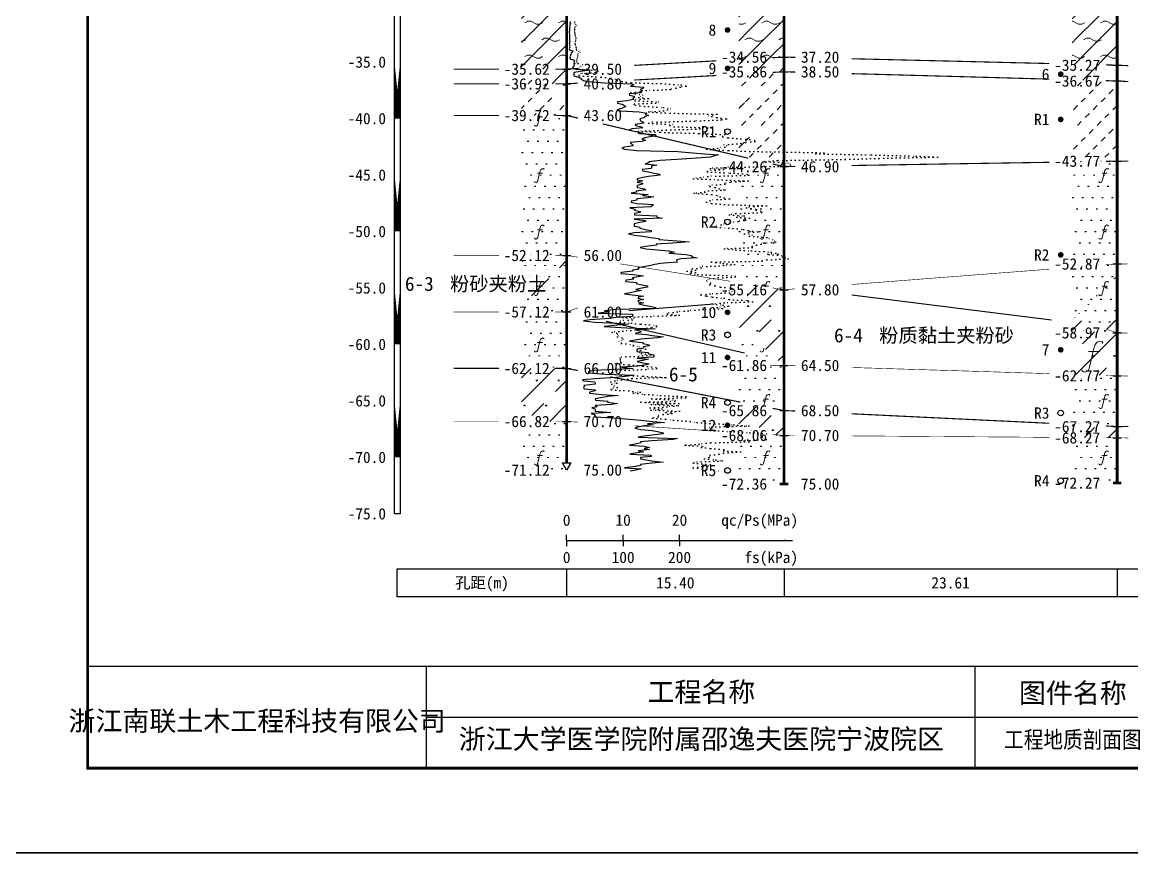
# Model space of a CAD drawing. Extents: x -37 to 3540, y -1485 to 297.
# Drawn here: x 1737.1 to 1933.7, y 0 to 147.1 of the extents above; entities that cross this region are included whole.
import ezdxf
from ezdxf.enums import TextEntityAlignment as Align

# ---------------------------------------------------------------- set-up
doc = ezdxf.new("R2010")
doc.units = 0
doc.linetypes.add('DOT', pattern=[6.35, 0, -6.35])
doc.layers.get('0').update_dxf_attribs({"linetype": 'CONTINUOUS'})
for name, color, linetype in [('CURVE', 200, 'CONTINUOUS'), ('FRAME', 7, 'CONTINUOUS'), ('HOLE', 41, 'CONTINUOUS'), ('RULER', 7, 'CONTINUOUS'), ('SAMPLE', 1, 'CONTINUOUS'), ('STRATUM', 241, 'CONTINUOUS')]:
    doc.layers.add(name, color=color, linetype=linetype)
doc.layers.add('HATCH', color=7, linetype='CONTINUOUS', lineweight=13)
doc.styles.add('ST', font='')
doc.styles.get('ST').set_extended_font_data('SimSun')
pattern_1 = [(45, (1728.7487, 0), (-2.12132, 2.12132), [10, 0]), (26.565, (1729.8228, -0.2536), (5.999823, 5.999812), [0.567, -12.849]), (0, (1729.256, -0.2536), (0, 6), [0.567, -5.433]), (26.565, (1727.1674, 0), (5.999823, 5.999812), [0.567, -12.849]), (0, (1727.6745, 0.2536), (0, 6), [0.567, -5.433]), (153.435, (1729.2558, -0.2536), (-5.999818, -5e-06), [1.134, -12.2826]), (26.565, (1732.8228, 2.7464), (5.999823, 5.999812), [0.567, -12.849]), (0, (1732.256, 2.7464), (0, 6), [0.567, -5.433]), (26.565, (1730.1674, 3), (5.999823, 5.999812), [0.567, -12.849]), (0, (1730.6745, 3.2536), (0, 6), [0.567, -5.433]), (153.435, (1732.2558, 2.7464), (-5.999818, -5e-06), [1.134, -12.2826])]
pattern_2 = [(45, (1728.7487, 0), (-4.24264, 4.24264), [10, 0]), (45, (1729.8097, -3.182), (-2.12132, 6.36396), [3, -3])]
pattern_3 = [(45, (1728.7487, 0), (-6e-07, 6.99998), [0.9473, -8.9522]), (45, (1730.1487, 1.4), (-6e-07, 6.99998), [0.9869, -8.9126]), (45, (1731.5487, 2.8), (-6e-07, 6.99998), [1.06018, -8.83931]), (45, (1732.9487, 4.2), (-6e-07, 6.99998), [0.94918, -8.95032]), (45, (1734.3487, 5.6), (-6e-07, 6.99998), [1.0365, -8.863]), (45, (1732.2487, 0), (-6e-07, 6.99998), [1.01335, -8.88615]), (45, (1733.6487, 1.4), (-6e-07, 6.99998), [1.07896, -12.12037]), (45, (1735.0487, 2.8), (-6e-07, 6.99998), [0.99882, -8.90067]), (45, (1729.4487, 4.2), (-4e-07, 6.99998), [1.05533, -8.84416]), (45, (1730.8487, 5.6), (-4e-07, 6.99998), [1.0365, -8.863])]
pattern_4 = [(82.875, (1727.914, -1.206), (0.000369, 10.0001764), [0.0893, -80.5337]), (143.13, (1728.015, -1.2818), (-29.999964, 20.000054), [0.12627, -49.87373]), (172.875, (1728.1923, -1.304), (-70.0002457, 9.9996603), [0.17857, -80.44443]), (206.565, (1728.3707, -1.2147), (-9.999705, -9.99969), [0.19954, -22.16046]), (243.435, (1728.46, -1.0363), (9e-06, -9.9997), [0.19954, -22.16146]), (255.964, (1728.5493, -0.679), (-0.0002, -9.999501), [0.36813, -40.86287]), (255.964, (1728.8593, 0.561), (-0.0002, -9.999501), [1.27838, -39.95262]), (255.964, (1728.9278, 0.835), (-0.0002, -9.999501), [0.28235, -40.94865]), (216.87, (1729.118, 1.0892), (-9.999982, -10.000018), [0.12627, -49.87373]), (243.435, (1729.017, 1.0135), (9e-06, -9.9997), [0.19954, -22.16146]), (206.565, (1729.2965, 1.1785), (-9.999705, -9.99969), [0.19954, -22.16046]), (172.875, (1729.4737, 1.1563), (-70.0002457, 9.9996603), [0.17857, -80.44443]), (143.13, (1729.5747, 1.0806), (-29.999964, 20.000054), [0.12627, -49.87373]), (82.875, (1729.5636, 0.992), (0.000369, 10.0001764), [0.0893, -80.5337]), (0, (1728.419, 0.34), (0, 10), [0.89286, -9.10714]), (0, (1728.7737, 0), (1, 2), [0, -1.75]), (0, (1728.7487, 0.025), (1, 2), [0, -1.75]), (0, (1728.7487, 0), (1, 2), [0, -1.75]), (0, (1728.7237, 0), (1, 2), [0, -1.75]), (0, (1728.7487, -0.025), (1, 2), [0, -1.75])]
pattern_5 = [(45, (1728.749, 0), (-2e-06, 15.39996), [4.3383, -17.4406]), (45, (1734.937, 6.223), (-2e-06, 15.39996), [4.3861, -17.3928]), (45, (1739.897, 11.181), (-2e-06, 15.39996), [3.9899, -17.7889]), (26.565, (1728.749, 7.7), (15.4, 15.4), [0.2123, -34.22315]), (36.8699, (1730.2887, 9.24), (15.4, 15.4), [0.43504, -76.56496]), (315, (1736.449, 15.347), (15.39996, 3e-06), [0.0727, -21.7062]), (26.565, (1736.449, 0), (15.4, 15.4), [0.31845, -34.117]), (26.565, (1737.989, 1.54), (15.4, 15.4), [0.2316, -34.2038]), (90, (1738.759, 2.31), (-15.4, -1e-06), [0.0633, -15.3367]), (26.565, (1739.529, 3.08), (15.4, 15.4), [0.2002, -68.6707]), (36.8699, (1741.0687, 4.62), (15.4, 15.4), [0.2435, -76.7565]), (45, (1742.609, 6.16), (-5e-07, 15.39996), [0.24, -21.5388]), (315, (1743.96, 7.805), (15.39996, 3e-06), [0.0727, -21.7062]), (36.8699, (1731.8287, 10.78), (15.4, 15.4), [0.2249, -76.7751]), (53.1301, (1733.3687, 12.32), (30.8, 46.2), [0.29564, -76.70436]), (53.1301, (1734.9087, 13.86), (30.8, 46.2), [0.27774, -76.72226])]
pattern_6 = [(82.875, (1726.9125, -2.6533), (0.000812, 22.000388), [0.1964, -177.1742]), (143.13, (1727.1348, -2.82), (-65.99992, 44.00012), [0.2778, -109.7222]), (172.875, (1727.5246, -2.8687), (-154.00054, 21.999253), [0.3929, -176.9777]), (206.565, (1727.917, -2.672), (-21.99935, -21.9993), [0.439, -48.753]), (243.435, (1728.114, -2.28), (2e-05, -21.99933), [0.439, -48.7552]), (255.964, (1728.31, -1.494), (-0.00044, -21.9989), [0.8099, -89.8983]), (255.964, (1728.992, 1.2344), (-0.00044, -21.9989), [2.8124, -87.8958]), (255.964, (1729.1427, 1.837), (-0.00044, -21.9989), [0.6212, -90.087]), (216.87, (1729.5613, 2.3963), (-21.99996, -22.00004), [0.2778, -109.7222]), (243.435, (1729.339, 2.23), (2e-05, -21.99933), [0.439, -48.7552]), (206.565, (1729.954, 2.593), (-21.99935, -21.9993), [0.439, -48.753]), (172.875, (1730.3437, 2.544), (-154.00054, 21.999253), [0.3929, -176.9777]), (143.13, (1730.566, 2.3772), (-65.99992, 44.00012), [0.2778, -109.7222]), (82.875, (1730.5416, 2.1823), (0.000812, 22.000388), [0.1964, -177.1742]), (0, (1728.023, 0.748), (0, 22), [1.9643, -20.0357]), (0, (1728.8037, 0), (2.2, 4.4), [0, -3.85]), (0, (1728.7487, 0.055), (2.2, 4.4), [0, -3.85]), (0, (1728.7487, 0), (2.2, 4.4), [0, -3.85]), (0, (1728.6937, 0), (2.2, 4.4), [0, -3.85]), (0, (1728.7487, -0.055), (2.2, 4.4), [0, -3.85])]

# ---------------------------------------------------------------- blocks, each defined once
blk = doc.blocks.new('图签_A3长')
for p, q in [((0, 18), (-380, 18)), ((-380, 18), (-380, 0)), ((-320, 0), (-320, 18)), ((-222.82, 0), (-222.82, 18)), ((-320, 9), (0, 9)), ((-380, 0), (0, 0))]:
    blk.add_line(p, q)
at = {"style": 'ST'}
for s, p in [('工程名称', (-271.3, 13.5)), ('图件名称', (-205.49, 13.3))]:
    blk.add_text(s, height=3.5, dxfattribs=at).set_placement(p, align=Align.MIDDLE_CENTER)
for tag, p in [('01＿单位名称', (-349.98, 8.36)), ('02＿工程名称', (-271.3, 5.16)), ('04＿工程编号', (-176.51, 4.65)), ('05＿日期', (-35.59, 4.65)), ('06＿图号', (-11.16, 4.91))]:
    blk.add_attdef(tag, text='', height=3.5, dxfattribs=at).set_placement(p, align=Align.MIDDLE_CENTER)
at = {"style": 'ST', "width": 0.85}
blk.add_attdef('03＿图件名称', text='', height=3, dxfattribs=at).set_placement((-205.49, 5.05), align=Align.MIDDLE_CENTER)
blk = doc.blocks.new('Arrow')
for points in [[(-3.984779, 0.348623), (0, 0), (-3.189535, 0)], [(-3.189535, 0), (0, 0), (-3.984779, -0.348623)]]:
    blk.add_solid(points)
blk = doc.blocks.new('SampleSoilUndisturbed')
at = {"const_width": 0.5}
blk.add_lwpolyline([(-0.25, 0, 1), (0.25, 0, 1)], format="xyb", close=True, dxfattribs=at)
blk = doc.blocks.new('SampleSoilDisturbed')
blk.add_circle((0, 0), 0.5)

msp = doc.modelspace()

# ---------------------------------------------------------------- hatches: boundary and pattern name
at = {"layer": 'HATCH'}
h = msp.add_hatch(dxfattribs=at)
h.set_pattern_fill('YNNT', color=251, style=0)
h.set_pattern_definition(pattern_1)
h.paths.add_polyline_path([(1931.11, 151.89), (1923.11, 151.68), (1923.11, 139.69), (1931.11, 139.49)])
h.paths.add_polyline_path([(1919.04, 138), (1928.6, 138), (1928.6, 140.94), (1919.04, 140.94)], flags=9)
h.paths.add_polyline_path([(1919.04, 150.4), (1928.6, 150.4), (1928.6, 153.34), (1919.04, 153.34)], flags=9)
h = msp.add_hatch(dxfattribs=at)
h.set_pattern_fill('YNNT', color=251, style=0)
h.set_pattern_definition(pattern_1)
h.paths.add_polyline_path([(1872.09, 150.32), (1864.09, 150.05), (1864.09, 140.48), (1872.09, 140.92)])
h.paths.add_polyline_path([(1860.02, 139.43), (1869.58, 139.43), (1869.58, 142.37), (1860.02, 142.37)], flags=9)
h.paths.add_polyline_path([(1860.02, 148.83), (1869.58, 148.83), (1869.58, 151.77), (1860.02, 151.77)], flags=9)
h = msp.add_hatch(dxfattribs=at)
h.set_pattern_fill('YNNT', color=251, style=0)
h.set_pattern_definition(pattern_1)
h.paths.add_polyline_path([(1833.59, 149), (1825.59, 149), (1825.59, 138.79), (1833.59, 138.79)])
h.paths.add_polyline_path([(1821.52, 137.31), (1831.08, 137.31), (1831.08, 140.24), (1821.52, 140.24)], flags=9)
h.paths.add_polyline_path([(1821.52, 147.51), (1831.08, 147.51), (1831.08, 150.44), (1821.52, 150.44)], flags=9)
h = msp.add_hatch(dxfattribs=at)
h.set_pattern_fill('FZNT', color=32, style=0)
h.set_pattern_definition(pattern_2)
h.paths.add_polyline_path([(1872.09, 140.92), (1864.09, 140.48), (1864.09, 137.88), (1872.09, 138.32)])
h.paths.add_polyline_path([(1860.02, 136.83), (1869.58, 136.83), (1869.58, 139.77), (1860.02, 139.77)], flags=9)
h.paths.add_polyline_path([(1860.02, 139.43), (1869.58, 139.43), (1869.58, 142.37), (1860.02, 142.37)], flags=9)
h = msp.add_hatch(dxfattribs=at)
h.set_pattern_fill('FZNT', color=32, style=0)
h.set_pattern_definition(pattern_2)
h.paths.add_polyline_path([(1833.59, 138.79), (1825.59, 138.79), (1825.59, 136.19), (1833.59, 136.19)])
h.paths.add_polyline_path([(1821.52, 134.71), (1831.08, 134.71), (1831.08, 137.64), (1821.52, 137.64)], flags=9)
h.paths.add_polyline_path([(1821.52, 137.31), (1831.08, 137.31), (1831.08, 140.24), (1821.52, 140.24)], flags=9)
h = msp.add_hatch(dxfattribs=at)
h.set_pattern_fill('NZFT', color=52, style=0)
h.set_pattern_definition(pattern_3)
h.paths.add_polyline_path([(1872.09, 138.32), (1864.09, 137.88), (1864.09, 123.41), (1872.09, 121.52)])
h.paths.add_polyline_path([(1860.02, 120.03), (1869.58, 120.03), (1869.58, 122.97), (1860.02, 122.97)], flags=9)
h.paths.add_polyline_path([(1860.02, 136.83), (1869.58, 136.83), (1869.58, 139.77), (1860.02, 139.77)], flags=9)
h = msp.add_hatch(dxfattribs=at)
h.set_pattern_fill('FZNT', color=32, style=0)
h.set_pattern_definition(pattern_2)
h.paths.add_polyline_path([(1931.11, 139.49), (1923.11, 139.69), (1923.11, 136.91), (1931.11, 136.69)])
h.paths.add_polyline_path([(1919.04, 135.2), (1928.6, 135.2), (1928.6, 138.14), (1919.04, 138.14)], flags=9)
h.paths.add_polyline_path([(1919.04, 138), (1928.6, 138), (1928.6, 140.94), (1919.04, 140.94)], flags=9)
h = msp.add_hatch(dxfattribs=at)
h.set_pattern_fill('NZFT', color=52, style=0)
h.set_pattern_definition(pattern_3)
h.paths.add_polyline_path([(1833.59, 136.19), (1825.59, 136.19), (1825.59, 130.59), (1833.59, 130.59)])
h.paths.add_polyline_path([(1821.52, 129.11), (1831.08, 129.11), (1831.08, 132.04), (1821.52, 132.04)], flags=9)
h.paths.add_polyline_path([(1821.52, 134.71), (1831.08, 134.71), (1831.08, 137.64), (1821.52, 137.64)], flags=9)
h = msp.add_hatch(dxfattribs=at)
h.set_pattern_fill('NZFT', color=52, style=0)
h.set_pattern_definition(pattern_3)
h.paths.add_polyline_path([(1931.11, 136.69), (1923.11, 136.91), (1923.11, 122.36), (1931.11, 122.49)])
h.paths.add_polyline_path([(1919.04, 121), (1928.6, 121), (1928.6, 123.94), (1919.04, 123.94)], flags=9)
h.paths.add_polyline_path([(1919.04, 135.2), (1928.6, 135.2), (1928.6, 138.14), (1919.04, 138.14)], flags=9)
h = msp.add_hatch(dxfattribs=at)
h.set_pattern_fill('FS', color=142, style=0)
h.set_pattern_definition(pattern_4)
h.paths.add_polyline_path([(1833.59, 130.59), (1825.59, 130.59), (1825.59, 105.8), (1833.59, 105.8)])
h.paths.add_polyline_path([(1821.52, 104.31), (1831.07, 104.31), (1831.07, 107.23), (1821.52, 107.23)], flags=9)
h.paths.add_polyline_path([(1821.52, 129.11), (1831.08, 129.11), (1831.08, 132.04), (1821.52, 132.04)], flags=9)
h = msp.add_hatch(dxfattribs=at)
h.set_pattern_fill('FS', color=142, style=0)
h.set_pattern_definition(pattern_4)
h.paths.add_polyline_path([(1931.11, 122.49), (1923.11, 122.36), (1923.11, 103.67), (1931.11, 104.29)])
h.paths.add_polyline_path([(1919.04, 102.8), (1928.6, 102.8), (1928.6, 105.74), (1919.04, 105.74)], flags=9)
h.paths.add_polyline_path([(1919.04, 121), (1928.6, 121), (1928.6, 123.94), (1919.04, 123.94)], flags=9)
h = msp.add_hatch(dxfattribs=at)
h.set_pattern_fill('FS', color=142, style=0)
h.set_pattern_definition(pattern_4)
h.paths.add_polyline_path([(1872.09, 121.52), (1864.09, 123.41), (1864.09, 100.98), (1872.09, 99.72)])
h.paths.add_polyline_path([(1847.5, 99.05), (1867.03, 99.05), (1867.03, 103.99), (1847.5, 103.99)], flags=9)
h.paths.add_polyline_path([(1860.02, 98.23), (1869.58, 98.23), (1869.58, 101.17), (1860.02, 101.17)], flags=9)
h.paths.add_polyline_path([(1860.02, 120.03), (1869.58, 120.03), (1869.58, 122.97), (1860.02, 122.97)], flags=9)
h = msp.add_hatch(dxfattribs=at)
h.set_pattern_fill('FS', color=142, style=0)
h.set_pattern_definition(pattern_4)
h.paths.add_polyline_path([(1833.59, 105.8), (1825.59, 105.8), (1825.59, 95.79), (1833.59, 95.79)])
h.paths.add_polyline_path([(1821.52, 94.31), (1831.07, 94.31), (1831.07, 97.23), (1821.52, 97.23)], flags=9)
h.paths.add_polyline_path([(1821.52, 104.31), (1831.07, 104.31), (1831.07, 107.23), (1821.52, 107.23)], flags=9)
h = msp.add_hatch(dxfattribs=at)
h.set_pattern_fill('SZFT', color=142, scale=2.2, style=0)
h.set_pattern_definition(pattern_5)
h.paths.add_polyline_path([(1833.59, 105.8), (1825.59, 105.8), (1825.59, 95.79), (1833.59, 95.79)])
h.paths.add_polyline_path([(1821.52, 94.31), (1831.07, 94.31), (1831.07, 97.23), (1821.52, 97.23)], flags=9)
h.paths.add_polyline_path([(1821.52, 104.31), (1831.07, 104.31), (1831.07, 107.23), (1821.52, 107.23)], flags=9)
h = msp.add_hatch(dxfattribs=at)
h.set_pattern_fill('FS', color=142, style=0)
h.set_pattern_definition(pattern_4)
h.paths.add_polyline_path([(1931.11, 104.29), (1923.11, 103.67), (1923.11, 94.78), (1931.11, 92.09)])
h.paths.add_polyline_path([(1919.04, 102.8), (1928.6, 102.8), (1928.6, 105.74), (1919.04, 105.74)], flags=9)
h = msp.add_hatch(dxfattribs=at)
h.set_pattern_fill('SZFT', color=142, scale=2.2, style=0)
h.set_pattern_definition(pattern_5)
h.paths.add_polyline_path([(1931.11, 104.29), (1923.11, 103.67), (1923.11, 94.78), (1931.11, 92.09)])
h.paths.add_polyline_path([(1919.04, 102.8), (1928.6, 102.8), (1928.6, 105.74), (1919.04, 105.74)], flags=9)
h = msp.add_hatch(dxfattribs=at)
h.set_pattern_fill('FZNT', color=32, style=0)
h.set_pattern_definition(pattern_2)
h.paths.add_polyline_path([(1872.09, 99.72), (1864.09, 100.98), (1864.09, 93.15), (1872.09, 86.32)])
h.paths.add_polyline_path([(1847.5, 99.05), (1867.03, 99.05), (1867.03, 103.99), (1847.5, 103.99)], flags=9)
h.paths.add_polyline_path([(1860.02, 98.23), (1869.58, 98.23), (1869.58, 101.17), (1860.02, 101.17)], flags=9)
h = msp.add_hatch(dxfattribs=at)
h.set_pattern_fill('FS', color=32, scale=2.2, style=0)
h.set_pattern_definition(pattern_6)
h.paths.add_polyline_path([(1872.09, 99.72), (1864.09, 100.98), (1864.09, 93.15), (1872.09, 86.32)])
h.paths.add_polyline_path([(1847.5, 99.05), (1867.03, 99.05), (1867.03, 103.99), (1847.5, 103.99)], flags=9)
h.paths.add_polyline_path([(1860.02, 98.23), (1869.58, 98.23), (1869.58, 101.17), (1860.02, 101.17)], flags=9)
h = msp.add_hatch(dxfattribs=at)
h.set_pattern_fill('FS', color=142, style=0)
h.set_pattern_definition(pattern_4)
h.paths.add_polyline_path([(1833.59, 95.79), (1825.59, 95.79), (1825.59, 85.79), (1833.59, 85.79)])
h.paths.add_polyline_path([(1821.52, 84.31), (1831.08, 84.31), (1831.08, 87.24), (1821.52, 87.24)], flags=9)
h.paths.add_polyline_path([(1821.52, 94.31), (1831.07, 94.31), (1831.07, 97.23), (1821.52, 97.23)], flags=9)
h = msp.add_hatch(dxfattribs=at)
h.set_pattern_fill('FZNT', color=32, style=0)
h.set_pattern_definition(pattern_2)
h.paths.add_polyline_path([(1931.11, 92.09), (1923.11, 94.78), (1923.11, 84.74), (1931.11, 84.49)])
h.paths.add_polyline_path([(1919.04, 83), (1928.6, 83), (1928.6, 85.94), (1919.04, 85.94)], flags=9)
h.paths.add_polyline_path([(1919.04, 90.6), (1928.6, 90.6), (1928.6, 93.54), (1919.04, 93.54)], flags=9)
h = msp.add_hatch(dxfattribs=at)
h.set_pattern_fill('FS', color=32, scale=2.2, style=0)
h.set_pattern_definition(pattern_6)
h.paths.add_polyline_path([(1931.11, 92.09), (1923.11, 94.78), (1923.11, 84.74), (1931.11, 84.49)])
h.paths.add_polyline_path([(1919.04, 83), (1928.6, 83), (1928.6, 85.94), (1919.04, 85.94)], flags=9)
h.paths.add_polyline_path([(1919.04, 90.6), (1928.6, 90.6), (1928.6, 93.54), (1919.04, 93.54)], flags=9)
h = msp.add_hatch(dxfattribs=at)
h.set_pattern_fill('FS', color=142, style=0)
h.set_pattern_definition(pattern_4)
h.paths.add_polyline_path([(1872.09, 86.32), (1864.09, 93.15), (1864.09, 79.88), (1872.09, 78.32)])
h.paths.add_polyline_path([(1860.02, 76.83), (1869.58, 76.83), (1869.58, 79.77), (1860.02, 79.77)], flags=9)
h.paths.add_polyline_path([(1860.02, 84.83), (1869.58, 84.83), (1869.58, 87.77), (1860.02, 87.77)], flags=9)
h = msp.add_hatch(dxfattribs=at)
h.set_pattern_fill('FZNT', color=32, style=0)
h.set_pattern_definition(pattern_2)
h.paths.add_polyline_path([(1833.59, 85.79), (1825.59, 85.79), (1825.59, 76.39), (1833.59, 76.39)])
h.paths.add_polyline_path([(1821.52, 74.91), (1831.08, 74.91), (1831.08, 77.84), (1821.52, 77.84)], flags=9)
h.paths.add_polyline_path([(1821.52, 84.31), (1831.08, 84.31), (1831.08, 87.24), (1821.52, 87.24)], flags=9)
h = msp.add_hatch(dxfattribs=at)
h.set_pattern_fill('FS', color=32, scale=2.2, style=0)
h.set_pattern_definition(pattern_6)
h.paths.add_polyline_path([(1833.59, 85.79), (1825.59, 85.79), (1825.59, 76.39), (1833.59, 76.39)])
h.paths.add_polyline_path([(1821.52, 74.91), (1831.08, 74.91), (1831.08, 77.84), (1821.52, 77.84)], flags=9)
h.paths.add_polyline_path([(1821.52, 84.31), (1831.08, 84.31), (1831.08, 87.24), (1821.52, 87.24)], flags=9)
h = msp.add_hatch(dxfattribs=at)
h.set_pattern_fill('FS', color=142, style=0)
h.set_pattern_definition(pattern_4)
h.paths.add_polyline_path([(1931.11, 84.49), (1923.11, 84.74), (1923.11, 75.87), (1931.11, 75.49)])
h.paths.add_polyline_path([(1919.04, 74), (1928.6, 74), (1928.6, 76.94), (1919.04, 76.94)], flags=9)
h.paths.add_polyline_path([(1919.04, 83), (1928.6, 83), (1928.6, 85.94), (1919.04, 85.94)], flags=9)
h = msp.add_hatch(dxfattribs=at)
h.set_pattern_fill('FZNT', color=32, style=0)
h.set_pattern_definition(pattern_2)
h.paths.add_polyline_path([(1872.09, 78.32), (1864.09, 79.88), (1864.09, 74.44), (1872.09, 73.92)])
h.paths.add_polyline_path([(1860.02, 72.43), (1869.58, 72.43), (1869.58, 75.37), (1860.02, 75.37)], flags=9)
h.paths.add_polyline_path([(1860.02, 76.83), (1869.58, 76.83), (1869.58, 79.77), (1860.02, 79.77)], flags=9)
h = msp.add_hatch(dxfattribs=at)
h.set_pattern_fill('FS', color=32, scale=2.2, style=0)
h.set_pattern_definition(pattern_6)
h.paths.add_polyline_path([(1872.09, 78.32), (1864.09, 79.88), (1864.09, 74.44), (1872.09, 73.92)])
h.paths.add_polyline_path([(1860.02, 72.43), (1869.58, 72.43), (1869.58, 75.37), (1860.02, 75.37)], flags=9)
h.paths.add_polyline_path([(1860.02, 76.83), (1869.58, 76.83), (1869.58, 79.77), (1860.02, 79.77)], flags=9)
h = msp.add_hatch(dxfattribs=at)
h.set_pattern_fill('FS', color=142, style=0)
h.set_pattern_definition(pattern_4)
h.paths.add_polyline_path([(1833.59, 76.39), (1825.59, 76.39), (1825.59, 67.79), (1833.59, 67.79), (1832.84, 69.09), (1833.59, 69.09)])
h.paths.add_polyline_path([(1821.52, 66.31), (1831.07, 66.31), (1831.07, 69.23), (1821.52, 69.23)], flags=9)
h.paths.add_polyline_path([(1821.52, 74.91), (1831.08, 74.91), (1831.08, 77.84), (1821.52, 77.84)], flags=9)
h = msp.add_hatch(dxfattribs=at)
h.set_pattern_fill('FZNT', color=32, style=0)
h.set_pattern_definition(pattern_2)
h.paths.add_polyline_path([(1931.11, 75.49), (1923.11, 75.87), (1923.11, 73.55), (1931.11, 73.49)])
h.paths.add_polyline_path([(1919.04, 72), (1928.6, 72), (1928.6, 74.94), (1919.04, 74.94)], flags=9)
h.paths.add_polyline_path([(1919.04, 74), (1928.6, 74), (1928.6, 76.94), (1919.04, 76.94)], flags=9)
h = msp.add_hatch(dxfattribs=at)
h.set_pattern_fill('FS', color=142, style=0)
h.set_pattern_definition(pattern_4)
h.paths.add_polyline_path([(1872.09, 73.92), (1864.09, 74.44), (1864.09, 65.32), (1872.09, 65.32)])
h.paths.add_polyline_path([(1860.02, 63.83), (1869.58, 63.83), (1869.58, 66.77), (1860.02, 66.77)], flags=9)
h.paths.add_polyline_path([(1860.02, 72.43), (1869.58, 72.43), (1869.58, 75.37), (1860.02, 75.37)], flags=9)
h = msp.add_hatch(dxfattribs=at)
h.set_pattern_fill('FS', color=142, style=0)
h.set_pattern_definition(pattern_4)
h.paths.add_polyline_path([(1931.11, 73.49), (1923.11, 73.55), (1923.11, 65.49), (1931.11, 65.49)])
h.paths.add_polyline_path([(1919.05, 64.01), (1928.59, 64.01), (1928.59, 66.91), (1919.05, 66.91)], flags=9)
h.paths.add_polyline_path([(1919.04, 72), (1928.6, 72), (1928.6, 74.94), (1919.04, 74.94)], flags=9)

# ---------------------------------------------------------------- linework, layer by layer
at = {"layer": 'CURVE', "color": 30, "linetype": 'Continuous'}
msp.add_lwpolyline([(1834.2, 147.2), (1834.15, 146.99), (1834.26, 146.79), (1834.18, 146.6), (1834.11, 146.39), (1834.14, 146.2), (1834.1, 145.99), (1834.08, 145.79), (1834.1, 145.6), (1834.06, 145.39), (1834.05, 145.2), (1834.08, 144.99), (1834.07, 144.79), (1834.11, 144.6), (1834.11, 144.39), (1834.08, 144.2), (1834.09, 143.99), (1834.08, 143.79), (1834.17, 143.6), (1834.08, 143.39), (1834.06, 143.2), (1834.13, 142.99), (1834.11, 142.79), (1834.13, 142.6), (1834.04, 142.39), (1834.08, 142.2), (1834.72, 141.99), (1834.59, 141.79), (1834.38, 141.6), (1834.34, 141.39), (1834.29, 141.2), (1834.17, 140.99), (1834.21, 140.79), (1834.16, 140.6), (1834.89, 140.39), (1835, 140.2), (1834.86, 139.99), (1835.07, 139.79), (1834.84, 139.6), (1834.9, 139.39), (1834.75, 139.2), (1834.55, 138.99), (1835.18, 138.79), (1837.71, 138.6), (1835.97, 138.39), (1834.92, 138.2), (1834.85, 137.99), (1834.87, 137.79), (1834.85, 137.6), (1835.7, 137.39), (1836.04, 137.2), (1836.14, 136.99), (1836.6, 136.79), (1837.22, 136.6), (1840.36, 136.39), (1845.13, 136.19), (1845.49, 135.99), (1844.88, 135.79), (1847.21, 135.6), (1847.21, 135.39), (1846.6, 135.2), (1847.01, 134.99), (1846.69, 134.79), (1846.82, 134.6), (1844.66, 134.39), (1844.73, 134.2), (1845.54, 133.99), (1845.52, 133.79), (1845.33, 133.6), (1845.41, 133.39), (1844.27, 133.2), (1842.57, 132.99), (1842.61, 132.79), (1843.42, 132.6), (1843.73, 132.39), (1844.05, 132.2), (1843.71, 131.99), (1843.31, 131.79), (1842.49, 131.6), (1843.12, 131.39), (1846.41, 131.2), (1847.79, 130.99), (1847.48, 130.79), (1848.07, 130.59), (1847.43, 130.39), (1847.36, 130.2), (1846.54, 129.99), (1846.62, 129.79), (1846.74, 129.6), (1847.18, 129.39), (1847.21, 129.2), (1845.75, 128.99), (1845.84, 128.79), (1846.84, 128.6), (1847.06, 128.39), (1845.13, 128.2), (1844.68, 127.99), (1845.56, 127.8), (1846.25, 127.6), (1846.37, 127.39), (1849.32, 127.2), (1849.41, 126.99), (1848.41, 126.8), (1847.37, 126.6), (1846.93, 126.39), (1847.58, 126.2), (1846.9, 125.99), (1844.85, 125.8), (1845.02, 125.6), (1845.26, 125.39), (1845.39, 125.2), (1843.83, 124.99), (1843.34, 124.8), (1843.84, 124.6), (1846.03, 124.39), (1853.31, 124.2), (1855.87, 123.99), (1858, 123.8), (1860.48, 123.6), (1859.61, 123.39), (1859.05, 123.2), (1855.76, 122.99), (1853.13, 122.8), (1850.13, 122.6), (1848.13, 122.39), (1848.13, 122.2), (1847.52, 121.99), (1849.57, 121.8), (1848.59, 121.6), (1848.61, 121.39), (1848.58, 121.2), (1846.98, 120.99), (1847.08, 120.8), (1848.09, 120.6), (1849.09, 120.39), (1850.08, 120.2), (1850.08, 119.99), (1848.07, 119.8), (1847.07, 119.6), (1846.07, 119.39), (1846.06, 119.2), (1847.06, 118.99), (1846.05, 118.8), (1847.05, 118.6), (1847.05, 118.39), (1846.05, 118.2), (1846.07, 117.99), (1846.09, 117.8), (1847.36, 117.6), (1847.61, 117.39), (1845.89, 117.2), (1845.96, 116.99), (1844.99, 116.8), (1848.02, 116.6), (1847.03, 116.39), (1849.04, 116.2), (1848.04, 115.99), (1846.04, 115.8), (1846.04, 115.6), (1845.03, 115.39), (1845.01, 115.2), (1846, 114.99), (1848.98, 114.8), (1848.76, 114.6), (1848.49, 114.39), (1844.77, 114.2), (1845.68, 113.99), (1845.62, 113.8), (1846.6, 113.6), (1846.59, 113.39), (1845.58, 113.2), (1845.58, 112.99), (1849.57, 112.8), (1849.57, 112.6), (1850.56, 112.39), (1845.56, 112.2), (1847.56, 111.99), (1847.56, 111.8), (1846.55, 111.6), (1845.55, 111.39), (1845.55, 111.2), (1845.55, 110.99), (1846.55, 110.8), (1846.55, 110.6), (1847.54, 110.39), (1848.54, 110.2), (1848.54, 109.99), (1845.54, 109.8), (1844.55, 109.6), (1845.59, 109.39), (1847.09, 109.2), (1848.49, 108.99), (1849.83, 108.8), (1849.98, 108.6), (1853.16, 108.39), (1855.27, 108.2), (1852.36, 107.99), (1849.42, 107.8), (1849.51, 107.6), (1847.55, 107.39), (1846.6, 107.2), (1847.63, 106.99), (1849.65, 106.8), (1851.66, 106.6), (1852.67, 106.39), (1851.68, 106.2), (1854.68, 105.99), (1855.68, 105.8), (1855.69, 105.6), (1856.69, 105.39), (1853.89, 105.2), (1853.04, 104.99), (1853.13, 104.8), (1853.17, 104.6), (1850.19, 104.39), (1849.2, 104.2), (1848.52, 103.99), (1847.21, 103.8), (1846.22, 103.6), (1846.41, 103.39), (1845.23, 103.2), (1845.33, 102.99), (1843.23, 102.8), (1843.18, 102.6), (1845.41, 102.39), (1847.23, 102.2), (1846.23, 101.99), (1845.23, 101.8), (1845.5, 101.6), (1844.11, 101.39), (1843.99, 101.2), (1845.95, 100.99), (1845.93, 100.8), (1846.91, 100.6), (1847.9, 100.39), (1847.89, 100.2), (1846.88, 99.99), (1845.87, 99.79), (1846.87, 99.6), (1845.87, 99.39), (1844.86, 99.2), (1843.82, 98.99), (1845.2, 98.79), (1847.24, 98.6), (1846.26, 98.39), (1846.27, 98.2), (1847.27, 97.99), (1846.27, 97.79), (1846.28, 97.6), (1847.28, 97.39), (1846.38, 97.2), (1847.33, 96.99), (1848.32, 96.79), (1849.31, 96.6), (1849.3, 96.39), (1842.29, 96.2), (1840.28, 95.99), (1841.26, 95.79), (1839.19, 95.6), (1845.24, 95.39), (1845.26, 95.2), (1845.27, 94.99), (1842.28, 94.79), (1841.28, 94.6), (1837.67, 94.39), (1836.59, 94.2), (1838.57, 93.99), (1842.56, 93.79), (1844.55, 93.6), (1841.97, 93.39), (1840.25, 93.2), (1844.26, 92.99), (1849.27, 92.79), (1845.82, 92.6), (1846.75, 92.39), (1846.74, 92.2), (1845.73, 91.99), (1847.73, 91.79), (1848.73, 91.6), (1850.72, 91.39), (1849.72, 91.2), (1846.72, 90.99), (1845.72, 90.79), (1844.71, 90.6), (1847.01, 90.39), (1847.17, 90.2), (1848.2, 89.99), (1848.21, 89.79), (1847.22, 89.6), (1847.22, 89.4), (1846.11, 89.19), (1846.02, 88.99), (1846.02, 88.79), (1848.02, 88.6), (1848.01, 88.4), (1849.01, 88.19), (1849.01, 87.99), (1849.01, 87.79), (1846.07, 87.6), (1848.09, 87.4), (1847.09, 87.19), (1846.1, 86.99), (1847.1, 86.79), (1848.12, 86.6), (1847.71, 86.4), (1846.16, 86.19), (1843.3, 85.99), (1845.36, 85.79), (1842.4, 85.6), (1838.42, 85.4), (1837.44, 85.19), (1837.45, 84.99), (1840.47, 84.79), (1845.54, 84.6), (1844.44, 84.4), (1842.43, 84.19), (1839.42, 83.99), (1836.42, 83.79), (1836.63, 83.6), (1838.54, 83.4), (1838.62, 83.19), (1838.63, 82.99), (1836.64, 82.79), (1836.74, 82.6), (1836.6, 82.4), (1836.67, 82.19), (1838.61, 81.99), (1838.65, 81.79), (1837.66, 81.6), (1837.66, 81.4), (1839.76, 81.19), (1842.74, 80.99), (1840.89, 80.79), (1839.62, 80.6), (1838.66, 80.4), (1838.67, 80.19), (1840.89, 79.99), (1840.83, 79.79), (1842.58, 79.6), (1841.59, 79.4), (1838.63, 79.19), (1839.02, 78.99), (1838.05, 78.79), (1838.57, 78.6), (1838.61, 78.4), (1838.62, 78.19), (1841.44, 77.99), (1837.95, 77.79), (1838.48, 77.6), (1838.63, 77.4), (1838.66, 77.19), (1842.67, 76.99), (1844.67, 76.79), (1846.73, 76.6), (1848.87, 76.39), (1850.91, 76.19), (1847.93, 75.99), (1848.95, 75.79), (1847.3, 75.6), (1846.13, 75.4), (1845.67, 75.19), (1846.7, 74.99), (1848.71, 74.79), (1849.71, 74.6), (1850.71, 74.4), (1850.71, 74.19), (1848.71, 73.99), (1847.28, 73.79), (1846.23, 73.6), (1853.21, 73.4), (1852.43, 73.19), (1848.67, 72.99), (1846.69, 72.79), (1846.7, 72.6), (1845.7, 72.4), (1844.71, 72.19), (1847.33, 71.99), (1848.31, 71.79), (1847.3, 71.6), (1848.29, 71.4), (1846.28, 71.19), (1847.28, 70.99), (1845.7, 70.79), (1844.78, 70.6), (1848.45, 70.4), (1848.64, 70.19), (1846.66, 69.99), (1846.67, 69.79), (1847.67, 69.6), (1848.68, 69.4), (1850.68, 69.19), (1848.68, 68.99), (1846.68, 68.79), (1846.68, 68.6), (1845.76, 68.4), (1843.81, 68.19), (1846.82, 67.99), (1845.84, 67.79), (1844.85, 67.6)], dxfattribs=at)
at = {"layer": 'CURVE', "color": 100, "linetype": 'DOT', "ltscale": 0.1}
msp.add_lwpolyline([(1834.96, 147.2), (1834.94, 146.99), (1835.1, 146.79), (1835.4, 146.6), (1835.2, 146.39), (1835.03, 146.2), (1834.95, 145.99), (1834.97, 145.79), (1834.94, 145.6), (1834.97, 145.39), (1835.02, 145.2), (1835.03, 144.99), (1835.05, 144.79), (1835.1, 144.6), (1835.17, 144.39), (1835.26, 144.2), (1835.19, 143.99), (1835.14, 143.79), (1835.08, 143.6), (1835.03, 143.39), (1835.11, 143.2), (1835.13, 142.99), (1835.13, 142.79), (1835.26, 142.6), (1835.29, 142.39), (1835.28, 142.2), (1835.67, 141.99), (1835.97, 141.79), (1835.62, 141.6), (1835.53, 141.39), (1835.58, 141.2), (1835.56, 140.99), (1835.49, 140.79), (1835.32, 140.6), (1835.33, 140.39), (1835.33, 140.2), (1835.41, 139.99), (1835.6, 139.79), (1836.48, 139.6), (1836.13, 139.39), (1835.99, 139.2), (1835.82, 138.99), (1835.66, 138.79), (1838, 138.6), (1839.24, 138.39), (1838.62, 138.2), (1836.16, 137.99), (1835.65, 137.79), (1835.85, 137.6), (1839.73, 137.39), (1841.41, 137.2), (1842.33, 136.99), (1842.53, 136.79), (1843.43, 136.6), (1845.1, 136.39), (1851.1, 136.19), (1853.88, 135.99), (1854.76, 135.79), (1853.69, 135.6), (1852.94, 135.39), (1851.95, 135.2), (1847.68, 134.99), (1846.5, 134.79), (1844.96, 134.6), (1845.73, 134.39), (1847.06, 134.2), (1846.75, 133.99), (1846.37, 133.79), (1848.06, 133.6), (1845.49, 133.39), (1845.72, 133.2), (1849.85, 132.99), (1849.33, 132.79), (1845.42, 132.6), (1845.8, 132.39), (1847.37, 132.2), (1850.74, 131.99), (1852.06, 131.79), (1851.48, 131.6), (1850.76, 131.39), (1848.12, 131.2), (1851.95, 130.99), (1860.19, 130.79), (1858.63, 130.59), (1859.28, 130.39), (1860.23, 130.2), (1861.9, 129.99), (1860.97, 129.79), (1856.23, 129.6), (1848.74, 129.39), (1848.12, 129.2), (1852.41, 128.99), (1851.9, 128.79), (1852.65, 128.6), (1859.18, 128.39), (1857.19, 128.2), (1851.21, 127.99), (1846.29, 127.8), (1850.22, 127.6), (1857.1, 127.39), (1861.74, 127.2), (1861.2, 126.99), (1861.27, 126.8), (1862.27, 126.6), (1865.33, 126.39), (1866.85, 126.2), (1866.92, 125.99), (1865.27, 125.8), (1864.45, 125.6), (1861.39, 125.39), (1861.94, 125.2), (1861.59, 124.99), (1860.31, 124.8), (1858.4, 124.6), (1862.29, 124.39), (1866.04, 124.2), (1879.12, 123.99), (1877.73, 123.8), (1887.61, 123.6), (1895.5, 123.39), (1899.3, 123.2), (1888.9, 122.99), (1882.9, 122.8), (1870.9, 122.6), (1868.9, 122.39), (1872.87, 122.2), (1873.1, 121.99), (1873.2, 121.8), (1873.29, 121.6), (1861.68, 121.39), (1859.06, 121.2), (1861.38, 120.99), (1858.46, 120.8), (1858.51, 120.6), (1862.53, 120.39), (1865.54, 120.2), (1865.87, 119.99), (1858.57, 119.8), (1857.31, 119.6), (1856.07, 119.39), (1860.41, 119.2), (1865.77, 118.99), (1862.58, 118.8), (1861.58, 118.6), (1861.6, 118.39), (1858.75, 118.2), (1859.01, 117.99), (1859.9, 117.8), (1860.61, 117.6), (1861.63, 117.39), (1857.92, 117.2), (1858.09, 116.99), (1856.21, 116.8), (1859.29, 116.6), (1860.25, 116.39), (1860.79, 116.2), (1861.52, 115.99), (1862.43, 115.8), (1858.93, 115.6), (1859, 115.39), (1858.37, 115.2), (1859.32, 114.99), (1861.55, 114.8), (1868.98, 114.6), (1865.81, 114.39), (1865.46, 114.2), (1867.24, 113.99), (1867.17, 113.8), (1868.13, 113.6), (1868.08, 113.39), (1863.56, 113.2), (1862.44, 112.99), (1865.02, 112.8), (1863.71, 112.6), (1866, 112.39), (1864.98, 112.2), (1864.98, 111.99), (1863.97, 111.8), (1862.56, 111.6), (1861.44, 111.39), (1860.94, 111.2), (1859.83, 110.99), (1860.12, 110.8), (1862.31, 110.6), (1864.91, 110.39), (1865.8, 110.2), (1867.4, 109.99), (1865.82, 109.8), (1865.11, 109.6), (1866.51, 109.39), (1865.99, 109.2), (1869.07, 108.99), (1869.43, 108.8), (1870.02, 108.6), (1870.33, 108.39), (1870.59, 108.2), (1868.83, 107.99), (1868.07, 107.8), (1867.2, 107.6), (1866.37, 107.39), (1866.46, 107.2), (1861.53, 106.99), (1863.57, 106.8), (1866.31, 106.6), (1869.82, 106.39), (1870.64, 106.2), (1869.45, 105.99), (1871.66, 105.8), (1871.67, 105.6), (1872.35, 105.39), (1872.83, 105.2), (1869.07, 104.99), (1868.19, 104.8), (1859.26, 104.6), (1861.3, 104.39), (1863.34, 104.2), (1861.36, 103.99), (1857.18, 103.8), (1857.39, 103.6), (1855.71, 103.39), (1856.41, 103.2), (1854.92, 102.99), (1856.42, 102.8), (1855.52, 102.6), (1856.83, 102.39), (1863.43, 102.2), (1863.44, 101.99), (1860.41, 101.8), (1858.66, 101.6), (1858.29, 101.39), (1858.41, 101.2), (1859.09, 100.99), (1859.01, 100.8), (1858.96, 100.6), (1859.92, 100.39), (1860.9, 100.2), (1862.87, 99.99), (1862.85, 99.79), (1862.34, 99.6), (1862.91, 99.39), (1862.41, 99.2), (1859.02, 98.99), (1857.36, 98.79), (1858.42, 98.6), (1859.46, 98.39), (1861.49, 98.2), (1862.41, 97.99), (1865.71, 97.79), (1866.52, 97.6), (1861.5, 97.39), (1859.39, 97.2), (1861.32, 96.99), (1862.27, 96.79), (1860.24, 96.6), (1861.21, 96.39), (1857.78, 96.2), (1855.11, 95.99), (1853.19, 95.79), (1851.37, 95.6), (1851.46, 95.39), (1853.49, 95.2), (1848.52, 94.99), (1843.53, 94.79), (1845.42, 94.6), (1845.19, 94.39), (1843.11, 94.2), (1843.08, 93.99), (1845.06, 93.79), (1846.81, 93.6), (1849.42, 93.39), (1849.49, 93.2), (1848.52, 92.99), (1845.91, 92.79), (1845.71, 92.6), (1843.56, 92.39), (1841.64, 92.2), (1842.63, 91.99), (1842.52, 91.79), (1842.79, 91.6), (1842.59, 91.39), (1843.39, 91.2), (1843.58, 90.99), (1843.38, 90.79), (1842.83, 90.6), (1843.23, 90.39), (1843.33, 90.2), (1845.37, 89.99), (1845.4, 89.79), (1846.42, 89.6), (1846.83, 89.4), (1847.54, 89.19), (1846.53, 88.99), (1846.73, 88.79), (1846.43, 88.6), (1846.82, 88.4), (1848.52, 88.19), (1847.02, 87.99), (1842.99, 87.79), (1843.03, 87.6), (1843.06, 87.4), (1843.09, 87.19), (1843.1, 86.99), (1843.23, 86.79), (1842.24, 86.6), (1844.7, 86.4), (1847.15, 86.19), (1849.38, 85.99), (1849.52, 85.79), (1847.61, 85.6), (1841.72, 85.4), (1841.57, 85.19), (1841.81, 84.99), (1841.44, 84.79), (1843.23, 84.6), (1847.19, 84.4), (1851.16, 84.19), (1845.15, 83.99), (1843.33, 83.79), (1842.11, 83.6), (1841.39, 83.4), (1842.45, 83.19), (1841.49, 82.99), (1842.15, 82.79), (1841.88, 82.6), (1842.54, 82.4), (1841.41, 82.19), (1841.54, 81.99), (1844.6, 81.79), (1846.63, 81.6), (1845.44, 81.4), (1847.39, 81.19), (1850.24, 80.99), (1854.82, 80.79), (1854.64, 80.6), (1848.69, 80.4), (1852.89, 80.19), (1852.74, 79.99), (1846.74, 79.79), (1853.45, 79.6), (1848.6, 79.4), (1853.33, 79.19), (1851.33, 78.99), (1848.39, 78.79), (1850.52, 78.6), (1848.57, 78.4), (1853.56, 78.19), (1851.16, 77.99), (1852.22, 77.79), (1850.66, 77.6), (1849.76, 77.4), (1849.79, 77.19), (1848.81, 76.99), (1851.17, 76.79), (1852.53, 76.6), (1855.48, 76.39), (1856.73, 76.19), (1859.86, 75.99), (1863.19, 75.79), (1865.88, 75.6), (1858.91, 75.4), (1858.98, 75.19), (1859.02, 74.99), (1859.03, 74.79), (1862.54, 74.6), (1866.05, 74.4), (1869.02, 74.19), (1868.32, 73.99), (1868.21, 73.79), (1868.18, 73.6), (1868.49, 73.4), (1868.95, 73.19), (1865.01, 72.99), (1865.84, 72.79), (1859.06, 72.6), (1857.07, 72.4), (1854.56, 72.19), (1857.79, 71.99), (1857.46, 71.79), (1859.12, 71.6), (1861.42, 71.4), (1861.41, 71.19), (1864.41, 70.99), (1861.4, 70.79), (1860.52, 70.6), (1858.91, 70.4), (1858.98, 70.19), (1858.8, 69.99), (1858.01, 69.79), (1860.02, 69.6), (1861.11, 69.4), (1856.24, 69.19), (1856.04, 68.99), (1859.04, 68.79), (1859.38, 68.6), (1857.54, 68.4), (1856.01, 68.19), (1857.65, 67.99), (1859.68, 67.79), (1860.61, 67.6)], dxfattribs=at)
at = {"layer": 'FRAME', "color": 245, "linetype": 'Continuous'}
msp.add_line((2063.15, 0), (1322.94, 0), dxfattribs=at)
msp.add_lwpolyline([(1728.75, 0), (2148.75, 0), (2148.75, 297), (1728.75, 297)], close=True, dxfattribs=at)
at = {"layer": 'FRAME', "linetype": 'Continuous', "const_width": 0.5}
msp.add_lwpolyline([(1748.75, 15), (2128.75, 15), (2128.75, 282), (1748.75, 282)], close=True, dxfattribs=at)
at = {"layer": 'HOLE', "linetype": 'Continuous', "const_width": 0.5}
for points in [[(1833.59, 217.79), (1833.59, 69.09)], [(1872.09, 215.32), (1872.09, 65.32)], [(1931.11, 215.49), (1931.11, 65.49)], [(1871.34, 65.32), (1872.84, 65.32)], [(1930.36, 65.49), (1931.86, 65.49)]]:
    msp.add_lwpolyline(points, dxfattribs=at)
at = {"layer": 'HOLE', "linetype": 'Continuous'}
for points in [[(1871.34, 140.92), (1872.84, 140.92)], [(1832.84, 138.79), (1834.34, 138.79)], [(1871.34, 138.32), (1872.84, 138.32)], [(1930.36, 139.49), (1931.86, 139.49)], [(1832.84, 136.19), (1834.34, 136.19)], [(1930.36, 136.69), (1931.86, 136.69)], [(1832.84, 130.59), (1834.34, 130.59)], [(1930.36, 122.49), (1931.86, 122.49)], [(1871.34, 121.52), (1872.84, 121.52)], [(1832.84, 105.8), (1834.34, 105.8)], [(1930.36, 104.29), (1931.86, 104.29)], [(1871.34, 99.72), (1872.84, 99.72)], [(1832.84, 95.79), (1834.34, 95.79)], [(1930.36, 92.09), (1931.86, 92.09)], [(1832.84, 85.79), (1834.34, 85.79)], [(1871.34, 86.32), (1872.84, 86.32)], [(1930.36, 84.49), (1931.86, 84.49)], [(1871.34, 78.32), (1872.84, 78.32)], [(1832.84, 76.39), (1834.34, 76.39)], [(1930.36, 75.49), (1931.86, 75.49)], [(1871.34, 73.92), (1872.84, 73.92)], [(1930.36, 73.49), (1931.86, 73.49)]]:
    msp.add_lwpolyline(points, dxfattribs=at)
msp.add_lwpolyline([(1832.84, 69.09), (1834.34, 69.09), (1833.59, 67.79)], close=True, dxfattribs=at)
at = {"layer": 'RULER', "linetype": 'Continuous'}
for points in [[(1803.09, 220.04), (1804.09, 220.04), (1804.09, 60.04), (1803.09, 60.04)], [(1803.59, 50.32), (1833.59, 50.32), (1833.59, 45.32), (1803.59, 45.32)]]:
    msp.add_lwpolyline(points, close=True, dxfattribs=at)
at = {"layer": 'RULER', "linetype": 'Continuous', "const_width": 1}
for points in [[(1803.59, 140.04), (1803.59, 130.04)], [(1803.59, 120.04), (1803.59, 110.04)], [(1803.59, 100.04), (1803.59, 90.04)], [(1803.59, 80.04), (1803.59, 70.04)]]:
    msp.add_lwpolyline(points, close=True, dxfattribs=at)
at = {"layer": 'RULER', "linetype": 'Continuous'}
for points in [[(1833.59, 55.32), (1833.59, 56.32)], [(1833.59, 55.32), (1873.59, 55.32)], [(1833.59, 55.32), (1833.59, 54.32)], [(1843.59, 55.32), (1843.59, 56.32)], [(1843.59, 55.32), (1843.59, 54.32)], [(1853.59, 55.32), (1853.59, 56.32)], [(1853.59, 55.32), (1853.59, 54.32)], [(1833.59, 50.32), (1872.09, 50.32), (1872.09, 45.32), (1833.59, 45.32)], [(1872.09, 50.32), (1931.11, 50.32), (1931.11, 45.32), (1872.09, 45.32)], [(1931.11, 50.32), (1989.56, 50.32), (1989.56, 45.32), (1931.11, 45.32)]]:
    msp.add_lwpolyline(points, dxfattribs=at)
at = {"layer": 'STRATUM', "linetype": 'Continuous'}
for points, const_width in [([(1845.59, 139.46), (1852.84, 139.86), (1860.09, 140.26)], 0.2), ([(1870.09, 140.81), (1872.09, 140.92), (1874.09, 140.87)], 0.2), ([(1884.09, 140.63), (1901.6, 140.21), (1919.11, 139.78)], 0.2), ([(1929.11, 139.54), (1931.11, 139.49), (1933.11, 139.4)], 0.2), ([(1813.59, 138.79), (1821.59, 138.79)], 0.2), ([(1831.59, 138.79), (1833.59, 138.79), (1835.59, 138.91)], 0.2), ([(1845.59, 136.86), (1852.84, 137.26), (1860.09, 137.66)], 0.2), ([(1870.09, 138.21), (1872.09, 138.32), (1874.09, 138.27)], 0.2), ([(1884.09, 137.99), (1901.6, 137.51), (1919.11, 137.02)], 0.2), ([(1813.59, 136.19), (1821.59, 136.19)], 0.2), ([(1831.59, 136.19), (1833.59, 136.19), (1835.59, 136.31)], 0.2), ([(1929.11, 136.75), (1931.11, 136.69), (1933.11, 136.59)], 0.2), ([(1813.59, 130.59), (1821.59, 130.59)], 0.2), ([(1831.59, 130.59), (1833.59, 130.59), (1835.59, 130.12)], 0.2), ([(1839.96, 129.09), (1852.84, 126.06), (1865.73, 123.02)], 0.2), ([(1870.09, 121.99), (1872.09, 121.52), (1874.09, 121.56)], 0.2), ([(1884.09, 121.72), (1901.6, 122.01), (1919.11, 122.29)], 0.2), ([(1929.11, 122.46), (1931.11, 122.49), (1933.11, 122.5)], 0.2), ([(1813.59, 105.8), (1821.59, 105.8)], 0.1), ([(1831.59, 105.8), (1833.59, 105.8), (1835.59, 105.48)], 0.1), ([(1843.1, 104.3), (1852.84, 102.76), (1862.58, 101.22)], 0.1), ([(1929.11, 104.14), (1931.11, 104.29), (1933.11, 104.3)], 0.1), ([(1884.09, 100.65), (1901.6, 102.01), (1919.11, 103.36)], 0.1), ([(1870.09, 100.04), (1872.09, 99.72), (1874.09, 99.88)], 0.1), ([(1831.59, 95.79), (1833.59, 95.79), (1835.59, 96.52)], 0.1), ([(1813.59, 95.79), (1821.59, 95.79)], 0.1), ([(1929.11, 92.76), (1931.11, 92.09), (1933.11, 92.03)], 0.1), ([(1813.59, 85.79), (1821.59, 85.79)], 0.2), ([(1831.59, 85.79), (1833.59, 85.79), (1835.59, 85.41)], 0.2), ([(1869.67, 86.33), (1869.67, 86.33), (1872.09, 86.32), (1874.09, 86.26)], 0.1), ([(1884.09, 85.95), (1901.6, 85.41), (1919.11, 84.86)], 0.1), ([(1929.11, 84.55), (1931.11, 84.49), (1933.11, 84.44)], 0.1), ([(1841.32, 84.29), (1852.84, 82.06), (1864.36, 79.82)], 0.2), ([(1870.09, 78.71), (1872.09, 78.32), (1874.09, 78.23)], 0.2), ([(1884.09, 77.75), (1901.6, 76.91), (1919.11, 76.07)], 0.2), ([(1813.59, 76.39), (1821.59, 76.39)], 0.1), ([(1831.59, 76.39), (1833.59, 76.39), (1835.59, 76.27)], 0.1), ([(1845.59, 75.62), (1852.84, 75.16), (1860.09, 74.69)], 0.1), ([(1929.11, 75.59), (1931.11, 75.49), (1933.11, 75.5)], 0.2), ([(1870.09, 74.05), (1872.09, 73.92), (1874.09, 73.91)], 0.1), ([(1884.09, 73.84), (1901.6, 73.71), (1919.11, 73.58)], 0.1), ([(1929.11, 73.51), (1931.11, 73.49), (1933.11, 73.48)], 0.1)]:
    msp.add_lwpolyline(points, dxfattribs=dict(at, const_width=const_width))
at = {"layer": 'STRATUM'}
for points in [[(1919.49, 94.34), (1884.12, 98.73)], [(1844.6, 96.07), (1859.69, 97.21)], [(1859.69, 97.21), (1859.69, 97.21)], [(1865.11, 88.51), (1840.56, 94.12)]]:
    msp.add_lwpolyline(points, dxfattribs=at)

# ---------------------------------------------------------------- block references
at = {"layer": 'FRAME'}
ref = msp.add_blockref('图签_A3长', (2128.75, 15), dxfattribs=at)
ref.add_attrib('01＿单位名称', '浙江南联土木工程科技有限公司', dxfattribs={"layer": '0', "height": 3.5, "style": 'ST'}).set_placement((1778.77, 23.36), align=Align.MIDDLE_CENTER)
ref.add_attrib('02＿工程名称', '浙江大学医学院附属邵逸夫医院宁波院区', dxfattribs={"layer": '0', "height": 3.5, "style": 'ST'}).set_placement((1857.45, 20.16), align=Align.MIDDLE_CENTER)
ref.add_attrib('03＿图件名称', '工程地质剖面图', dxfattribs={"layer": '0', "height": 3, "style": 'ST', "width": 0.85}).set_placement((1923.26, 20.05), align=Align.MIDDLE_CENTER)
at = {"layer": 'RULER', "xscale": 0.4, "yscale": 0.4, "zscale": 0.4}
msp.add_blockref('Arrow', (1873.59, 55.32), dxfattribs=at)
at = {"layer": 'SAMPLE'}
for name, p in [('SampleSoilUndisturbed', (1862.09, 145.72)), ('SampleSoilUndisturbed', (1862.09, 138.92)), ('SampleSoilUndisturbed', (1921.11, 137.89)), ('SampleSoilUndisturbed', (1921.11, 129.89)), ('SampleSoilDisturbed', (1862.09, 127.72)), ('SampleSoilDisturbed', (1862.09, 111.72)), ('SampleSoilUndisturbed', (1921.11, 105.89)), ('SampleSoilUndisturbed', (1862.09, 95.72)), ('SampleSoilDisturbed', (1862.09, 91.72)), ('SampleSoilUndisturbed', (1921.11, 89.09)), ('SampleSoilUndisturbed', (1862.09, 87.72)), ('SampleSoilDisturbed', (1862.09, 79.72)), ('SampleSoilDisturbed', (1921.11, 77.89)), ('SampleSoilUndisturbed', (1862.09, 75.72)), ('SampleSoilDisturbed', (1862.09, 67.72)), ('SampleSoilDisturbed', (1921.11, 65.89))]:
    msp.add_blockref(name, p, dxfattribs=at)

# ---------------------------------------------------------------- texts
at = {"layer": 'HOLE', "style": 'ST'}
for s, p in [('-34.56', (1869.09, 140.92)), ('-35.62', (1830.59, 138.79)), ('-35.27', (1928.11, 139.49)), ('-35.86', (1869.09, 138.32)), ('-36.67', (1928.11, 136.69)), ('-36.92', (1830.59, 136.19)), ('-39.72', (1830.59, 130.59)), ('-44.26', (1869.09, 121.52)), ('-43.77', (1928.11, 122.49)), ('-52.12', (1830.59, 105.8)), ('-52.87', (1928.11, 104.29)), ('-55.16', (1869.09, 99.72)), ('-57.12', (1830.59, 95.79)), ('-58.97', (1928.11, 92.09)), ('-62.12', (1830.59, 85.79)), ('-61.86', (1869.09, 86.32)), ('-62.77', (1928.11, 84.49)), ('-65.86', (1869.09, 78.32)), ('-66.82', (1830.59, 76.39)), ('-68.06', (1869.09, 73.92)), ('-67.27', (1928.11, 75.49)), ('-68.27', (1928.11, 73.49)), ('-71.12', (1830.59, 67.79)), ('-72.36', (1869.09, 65.32)), ('-72.27', (1928.11, 65.49))]:
    msp.add_text(s, height=2, dxfattribs=at).set_placement(p, align=Align.MIDDLE_RIGHT)
for s, p in [('37.20', (1875.09, 140.92)), ('39.50', (1836.59, 138.79)), ('38.50', (1875.09, 138.32)), ('40.80', (1836.59, 136.19)), ('43.60', (1836.59, 130.59)), ('46.90', (1875.09, 121.52)), ('56.00', (1836.59, 105.8)), ('57.80', (1875.09, 99.72)), ('61.00', (1836.59, 95.79)), ('66.00', (1836.59, 85.79)), ('64.50', (1875.09, 86.32)), ('68.50', (1875.09, 78.32)), ('70.70', (1836.59, 76.39)), ('70.70', (1875.09, 73.92)), ('75.00', (1836.59, 67.79)), ('75.00', (1875.09, 65.32))]:
    msp.add_text(s, height=2, dxfattribs=at).set_placement(p, align=Align.MIDDLE_LEFT)
at = {"layer": 'RULER', "style": 'ST'}
for s, p in [('-35.0', (1801.59, 140.04)), ('-40.0', (1801.59, 130.04)), ('-45.0', (1801.59, 120.04)), ('-50.0', (1801.59, 110.04)), ('-55.0', (1801.59, 100.04)), ('-60.0', (1801.59, 90.04)), ('-65.0', (1801.59, 80.04)), ('-70.0', (1801.59, 70.04)), ('-75.0', (1801.59, 60.04))]:
    msp.add_text(s, height=2, dxfattribs=at).set_placement(p, align=Align.MIDDLE_RIGHT)
for s, p in [('0', (1833.59, 57.32)), ('10', (1843.59, 57.32)), ('20', (1853.59, 57.32))]:
    msp.add_text(s, height=2, dxfattribs=at).set_placement(p, align=Align.BOTTOM_CENTER)
msp.add_text('qc/Ps(MPa)', height=2, dxfattribs=at).set_placement((1874.59, 57.32), align=Align.BOTTOM_RIGHT)
for s, p in [('0', (1833.59, 53.32)), ('100', (1843.59, 53.32)), ('200', (1853.59, 53.32))]:
    msp.add_text(s, height=2, dxfattribs=at).set_placement(p, align=Align.TOP_CENTER)
msp.add_text('fs(kPa)', height=2, dxfattribs=at).set_placement((1874.59, 53.32), align=Align.TOP_RIGHT)
for s, p in [('孔距(m)', (1818.59, 47.82)), ('15.40', (1852.84, 47.82)), ('23.61', (1901.6, 47.82))]:
    msp.add_text(s, height=2, dxfattribs=at).set_placement(p, align=Align.MIDDLE_CENTER)
at = {"layer": 'SAMPLE', "style": 'ST'}
for s, p in [('8', (1860.09, 145.72)), ('9', (1860.09, 138.92)), ('6', (1919.11, 137.89)), ('R1', (1919.11, 129.89)), ('R1', (1860.09, 127.72)), ('R2', (1860.09, 111.72)), ('R2', (1919.11, 105.89)), ('10', (1860.09, 95.72)), ('R3', (1860.09, 91.72)), ('11', (1860.09, 87.72)), ('7', (1919.11, 89.09)), ('R4', (1860.09, 79.72)), ('R3', (1919.11, 77.89)), ('12', (1860.09, 75.72)), ('R5', (1860.09, 67.72)), ('R4', (1919.11, 65.89))]:
    msp.add_text(s, height=2, dxfattribs=at).set_placement(p, align=Align.MIDDLE_RIGHT)
at = {"layer": 'STRATUM', "style": 'ST'}
for s, p in [('粉砂夹粉土', (1812.94, 100.77)), ('6-3', (1804.94, 100.77)), ('6-4', (1880.95, 91.64)), ('粉质黏土夹粉砂', (1888.95, 91.64)), ('6-5', (1851.71, 84.73))]:
    msp.add_text(s, height=2.5, dxfattribs=at).set_placement(p, align=Align.MIDDLE_LEFT)

doc.saveas('drawing.dxf')
